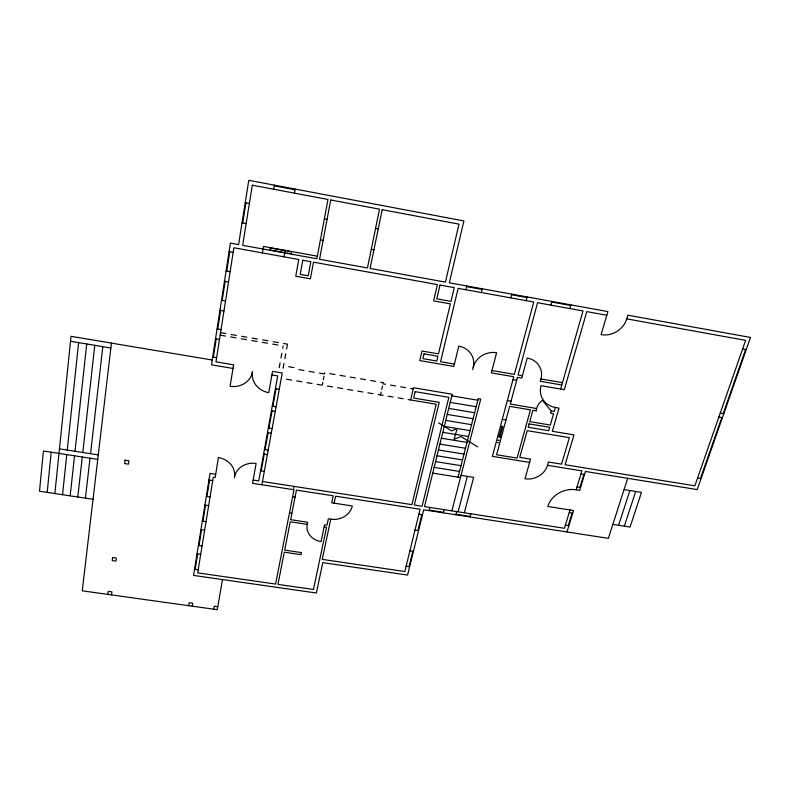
<?xml version="1.0" encoding="UTF-8"?>
<svg xmlns="http://www.w3.org/2000/svg" width="790" height="790" viewBox="0 0 790 790"><rect width="100%" height="100%" fill="white"/><g stroke="black" fill="none" stroke-linecap="round" stroke-linejoin="round"><path stroke-width="1.19" d="M47.193 492.397L51.202 452.206M54.866 493.553L71.031 336.323L212.224 360.023M62.529 494.698L66.765 454.615M67.249 450.083L78.625 342.613M70.172 495.844L74.527 455.81M75.02 451.288L86.712 343.966M77.805 496.989L82.278 457.005M82.782 452.492L94.78 345.309M85.429 498.135L90.02 458.21M90.534 453.697L102.828 346.662M111.449 343.107L82.249 590.821L217.26 609.683L222.474 579.554M107.874 594.406L108.27 591.364L111.923 591.878L111.528 594.91M213.349 357.11L216.193 338.871M217.724 329.045L220.617 310.421M222.188 300.388L225.15 281.378M226.75 271.138L229.772 251.724M242.728 222.938L245.917 202.862M188.672 605.693L189.156 602.701L192.74 603.195L192.256 606.187M195.16 569.363L197.658 553.869M199.011 545.525L201.569 529.744M202.941 521.242L205.548 505.156M206.941 496.485L209.597 480.083M262.389 252.928L263.475 246.411L317.373 256.207M273.765 189.244L274.446 185.166M234.363 477.703L234.462 477.15A18.891 16.709 4.1 0 1 256.118 463.473L252.563 483.342L293.979 489.741L275.601 584.057L197.688 572.869L213.27 477.259L215.147 477.555L218.425 457.558A19.039 16.797 7.1 0 1 234.462 477.15M213.695 609.189L214.208 606.207L217.773 606.7M294.433 193.145L295.144 189.077M283.975 256.829L285.111 250.341M279.226 367.577L280.094 362.788M280.964 357.988L281.832 353.17M282.711 348.331L283.146 345.901M261.214 470.82L264.235 454.132M265.045 449.648L268.116 432.683M268.936 428.131L272.056 410.889M272.896 406.248L276.066 388.729M261.875 484.774L282.237 372.999L272.55 371.369L268.758 392.66A19.641 18.101 6 0 1 252.504 371.695A19.809 18.19 10.6 0 1 230.097 386.271L233.603 364.842L215.966 361.879L233.889 247.764L298.758 259.505L295.737 276.194L310.391 278.821L313.492 262.171L437.393 284.598L433.611 300.872L450.379 303.874L438.48 353.861L421.988 351.017L419.767 360.586L453.835 366.442L458.802 346.139A19.493 17.963 -17.4 0 1 473.24 367.31L472.647 369.671M283.106 368.229L283.975 363.449M284.854 358.65L285.733 353.831M286.612 348.992L287.491 344.144L283.58 343.472M293.366 489.642L293.999 486.373M322.824 382.37L322.271 385.194L317.165 384.335M323.377 379.595L324.019 376.336M324.72 372.781L324.483 373.966L319.367 373.107M307.221 524.363L307.646 522.239L290.651 519.672L296.438 490.116L333.183 495.804L331.701 502.805L352.33 505.975A18.555 16.343 -2.8 0 1 330.753 519.178L328.334 518.813L327.001 525.162L324.581 524.797L321.066 541.585A17.173 14.98 -2.1 0 1 307.221 524.363L290.236 521.795L284.686 550.117L301.494 552.595L301.079 554.659L284.281 552.19L277.971 584.393L313.452 589.488L326.556 527.276L324.137 526.91M330.753 519.178L322.251 559.369L404.826 571.525L420.102 509.244L335.612 496.179L334.14 503.171M380.543 394.931L381.155 392.136M381.768 389.381L382.469 386.162M410.642 399.957L413.476 387.742L452.206 394.269L424.477 506.597L564.455 528.293L570.024 509.975M465.883 289.752L466.791 285.98M409.062 566.598L412.844 551.252M417.959 530.495L421.86 514.705M481.347 292.547L482.275 288.794M429.059 510.626L429.849 507.437M443.348 512.829L444.158 509.649M458.072 477.16L478.246 398.654L480.715 399.069L451.89 510.854M510.824 297.879L511.792 294.147M455.81 514.764L456.64 511.584M458.121 511.811L467.354 476.37M464.342 512.779L473.654 477.377L461.044 475.363M526.13 300.654L527.118 296.922M470.02 516.956L470.86 513.786M497.503 442.627L498.411 442.775M498.056 440.583L498.204 440.02M499.004 437.038L501.926 426.156L502.845 426.304L499.912 437.186M498.964 440.731L499.112 440.178M550.877 305.128L551.894 301.425M606.819 315.25L586.792 311.625L564.307 389.677L541.012 385.688A20.659 18.437 -24.6 0 0 555.36 407.462L554.215 411.462L551.183 410.948L542.325 400.332A15.336 13.637 -22.7 0 0 536.568 408.489L510.271 404.055L517.46 377.373L521.785 378.114L527.226 358.058A19.444 17.587 -22.9 0 1 540.952 378.963L540.301 381.293L561.799 384.987M535.926 410.77L536.568 408.489M569.817 308.554L570.854 304.861M551.183 410.948L550.531 413.229L553.563 413.733L550.314 425.06L529.715 421.623L532.885 410.257L536.538 410.869M560.633 389.045L583.02 310.944L537.565 302.718L518.092 375.023L522.427 375.773M547.51 465.32L548.457 462.031L561.552 464.165L569.373 437.64L527.207 430.659L519.761 457.371L530.544 459.128L524.985 478.77A18.753 16.462 -18.7 0 0 547.51 465.32L581.884 470.889L576.157 489.78A23.295 19.948 -19.2 0 0 547.835 506.479L573.51 510.518L566.973 531.947M233.011 368.436L211.473 364.832L230.413 243.103L238.59 244.584L248.781 180.317L463.908 220.953L449.312 282.81L607.905 311.586L601.081 334.664A21.419 19.217 -32.6 0 0 626.756 318.864L627.862 315.2L750.5 337.449L697.205 489.583L585.43 471.462L579.672 490.333L576.157 489.78M568.296 525.626L572.128 513.065M579.988 487.292L583.929 474.356M627.695 478.315L608.349 538.346L423.687 509.797L407.581 575.071L322.794 562.628L316.356 593.004L193.56 575.416L210.041 473.368L215.69 474.237M618.6 525.281L629.877 490.521M624.327 526.17L635.683 491.449M700.463 478.533L721.813 417.555M723.196 413.614L745.632 349.516M194.547 569.274L198.181 569.797M197.056 553.78L200.709 554.313M406.139 566.163L409.645 566.677M198.399 545.436L202.062 545.979M409.901 550.808L413.437 551.341M202.319 521.153L206.022 521.706M200.946 529.656L204.64 530.199M204.926 505.057L208.649 505.62M93.042 499.28L39.5 491.242L43.401 451.001L97.743 459.395M206.318 496.397L210.061 496.959M414.997 530.051L418.552 530.584M289.466 512.908L291.905 513.283M59.457 448.868L98.276 454.892M253.156 480.044L258.745 480.913L277.725 375.912L271.918 374.944M262.468 481.495L411.906 504.652L436.189 404.223L408.144 399.533M429.187 510.093L443.486 512.305M455.949 514.231L470.159 516.433M208.975 479.984L212.727 480.567M418.878 514.25L422.453 514.804M292.606 496.791L295.065 497.167M612.852 524.382L630.055 527.068L641.48 492.387L624.061 489.583M260.591 470.722L264.324 471.314M565.403 525.172L568.879 525.715M263.603 454.033L267.366 454.635M569.225 512.601L572.711 513.154M577.046 486.828L580.571 487.391M434.154 467.374L459.543 471.433M432.742 473.131L460.481 477.545M264.413 449.55L268.185 450.142M438.46 449.964L463.997 454.092M580.986 473.882L584.521 474.454M268.304 428.022L272.096 428.634M437.018 455.791L462.506 459.899M267.484 432.584L271.266 433.197M435.586 461.597L461.024 465.675M697.58 478.059L701.036 478.622M441.353 438.223L466.999 442.41M271.424 410.78L275.236 411.402M439.902 444.108L465.498 448.266M529.616 462.417L492.397 456.383L513.737 376.731L491.37 372.89L496.604 352.725A19.464 17.755 -20.7 0 0 473.24 367.31M445.748 420.418L471.561 424.684M444.276 426.373L470.03 430.619M497.759 436.357L501.403 436.959M442.815 432.318L468.51 436.524M272.254 406.149L276.085 406.771M286.415 379.2L291.55 380.059M296.685 380.918L301.81 381.777M306.935 382.627L312.05 383.486M327.366 386.043L332.462 386.893M337.547 387.742L342.623 388.591M347.699 389.44L352.765 390.29M357.831 391.129L362.887 391.978M367.943 392.818L372.989 393.667M378.025 394.506L383.061 395.346M388.088 396.185L393.114 397.024M398.13 397.864L403.137 398.703M448.71 408.41L474.632 412.736M502.302 419.431L505.965 420.033M447.229 414.424L473.091 418.72M275.424 388.621L279.275 389.253M288.706 366.708L293.87 367.577M329.845 373.64L334.96 374.509M340.065 375.369L345.171 376.228M350.266 377.087L355.352 377.946M360.438 378.805L365.523 379.654M370.589 380.513L375.655 381.363M380.721 382.222L383.249 382.646L382.992 383.822L385.52 384.246M298.808 369.641L303.953 370.51M309.097 371.379L314.232 372.238M390.566 385.095L395.602 385.945M400.639 386.794L405.665 387.643M410.691 388.483L413.2 388.907M451.811 395.849L477.841 400.234M212.688 357.001L216.628 357.663M450.201 402.367L476.173 406.722M70.527 341.26L110.867 348.005M215.532 338.762L219.492 339.433M555.36 407.462L559.004 408.084L552.319 431.291L573.965 434.895L565.107 464.737L694.864 485.82L745.622 340.372L626.756 318.864M507.358 400.55L511.041 401.182M454.418 364.062L440.563 361.682L458.131 288.35L533.754 302.027L514.369 374.381L491.982 370.53M540.952 378.963L562.47 382.656M720.243 413.101L723.778 413.713M217.062 328.926L221.032 329.608M512.957 379.654L516.67 380.296M718.87 417.051L722.406 417.653M220.548 332.689L225.831 333.597M231.114 334.496L236.388 335.394M241.661 336.303L246.924 337.202M252.178 338.1L257.431 338.999M262.675 339.897L267.909 340.786M273.143 341.685L278.366 342.584M220.163 335.148L225.446 336.046M230.72 336.945L235.993 337.853M241.256 338.752L246.51 339.651M251.763 340.539L257.007 341.438M262.25 342.337L267.484 343.225M272.708 344.124L277.932 345.013M219.956 310.312L223.955 311.003M221.516 300.269L225.525 300.97M224.478 281.26L228.517 281.971M226.068 271.01L230.127 271.74M229.09 251.595L233.169 252.336M742.62 348.973L746.234 349.624M285.052 250.667L270.338 247.991L270.002 249.946L284.716 252.612M285.516 250.746L286.099 250.855M287.609 251.131L288.113 251.22M288.607 251.309L289.101 251.398M289.515 251.477L290.049 251.576M291.48 251.832L291.125 253.778M285.17 252.701L285.763 252.81M287.264 253.076L287.767 253.175M288.261 253.264L288.755 253.353M289.17 253.422L289.703 253.521M466.643 286.612L482.117 289.416M511.634 294.769L526.95 297.544M551.726 302.037L570.686 305.473M242.046 222.82L246.154 223.57M320.414 239.943L323.1 240.436M371.27 249.285L373.937 249.768M245.226 202.734L249.373 203.504M324.354 218.85L327.07 219.353M375.576 228.379L378.252 228.883M274.328 185.847L295.026 189.748M438.588 422.877L451.673 430.896L457.183 428.506L454.102 439.388L460.906 436.554L477.703 446.854M112.615 557.483L112.22 560.604L115.913 561.127L116.318 558.017L112.615 557.483M125.097 460.195L124.672 463.562L128.503 464.155L128.938 460.797L125.097 460.195M252.296 185.206L242.678 245.325L316.889 258.784L327.988 199.465L252.296 185.206M302.777 260.236L300.21 274.357L308.199 275.799L310.816 261.688L302.777 260.236M330.714 199.979L319.565 259.268L367.429 267.958L379.526 209.172L330.714 199.979M382.222 209.686L370.076 268.442L445.412 282.109L459.01 224.153L382.222 209.686M415.165 391.662L413.684 398.051L439.23 402.327L414.306 505.027L422.087 506.232L448.858 397.331L415.165 391.662M423.973 353.851L422.857 358.64L436.771 361.03L437.907 356.26L423.973 353.851M439.99 285.062L436.781 298.847L450.972 301.395L454.25 287.639L439.99 285.062M509.649 406.346L496.604 454.764L517.055 458.082L530.446 409.842L509.649 406.346M529.083 423.894L528.145 427.272L548.704 430.688L549.672 427.321L529.083 423.894"/></g></svg>
